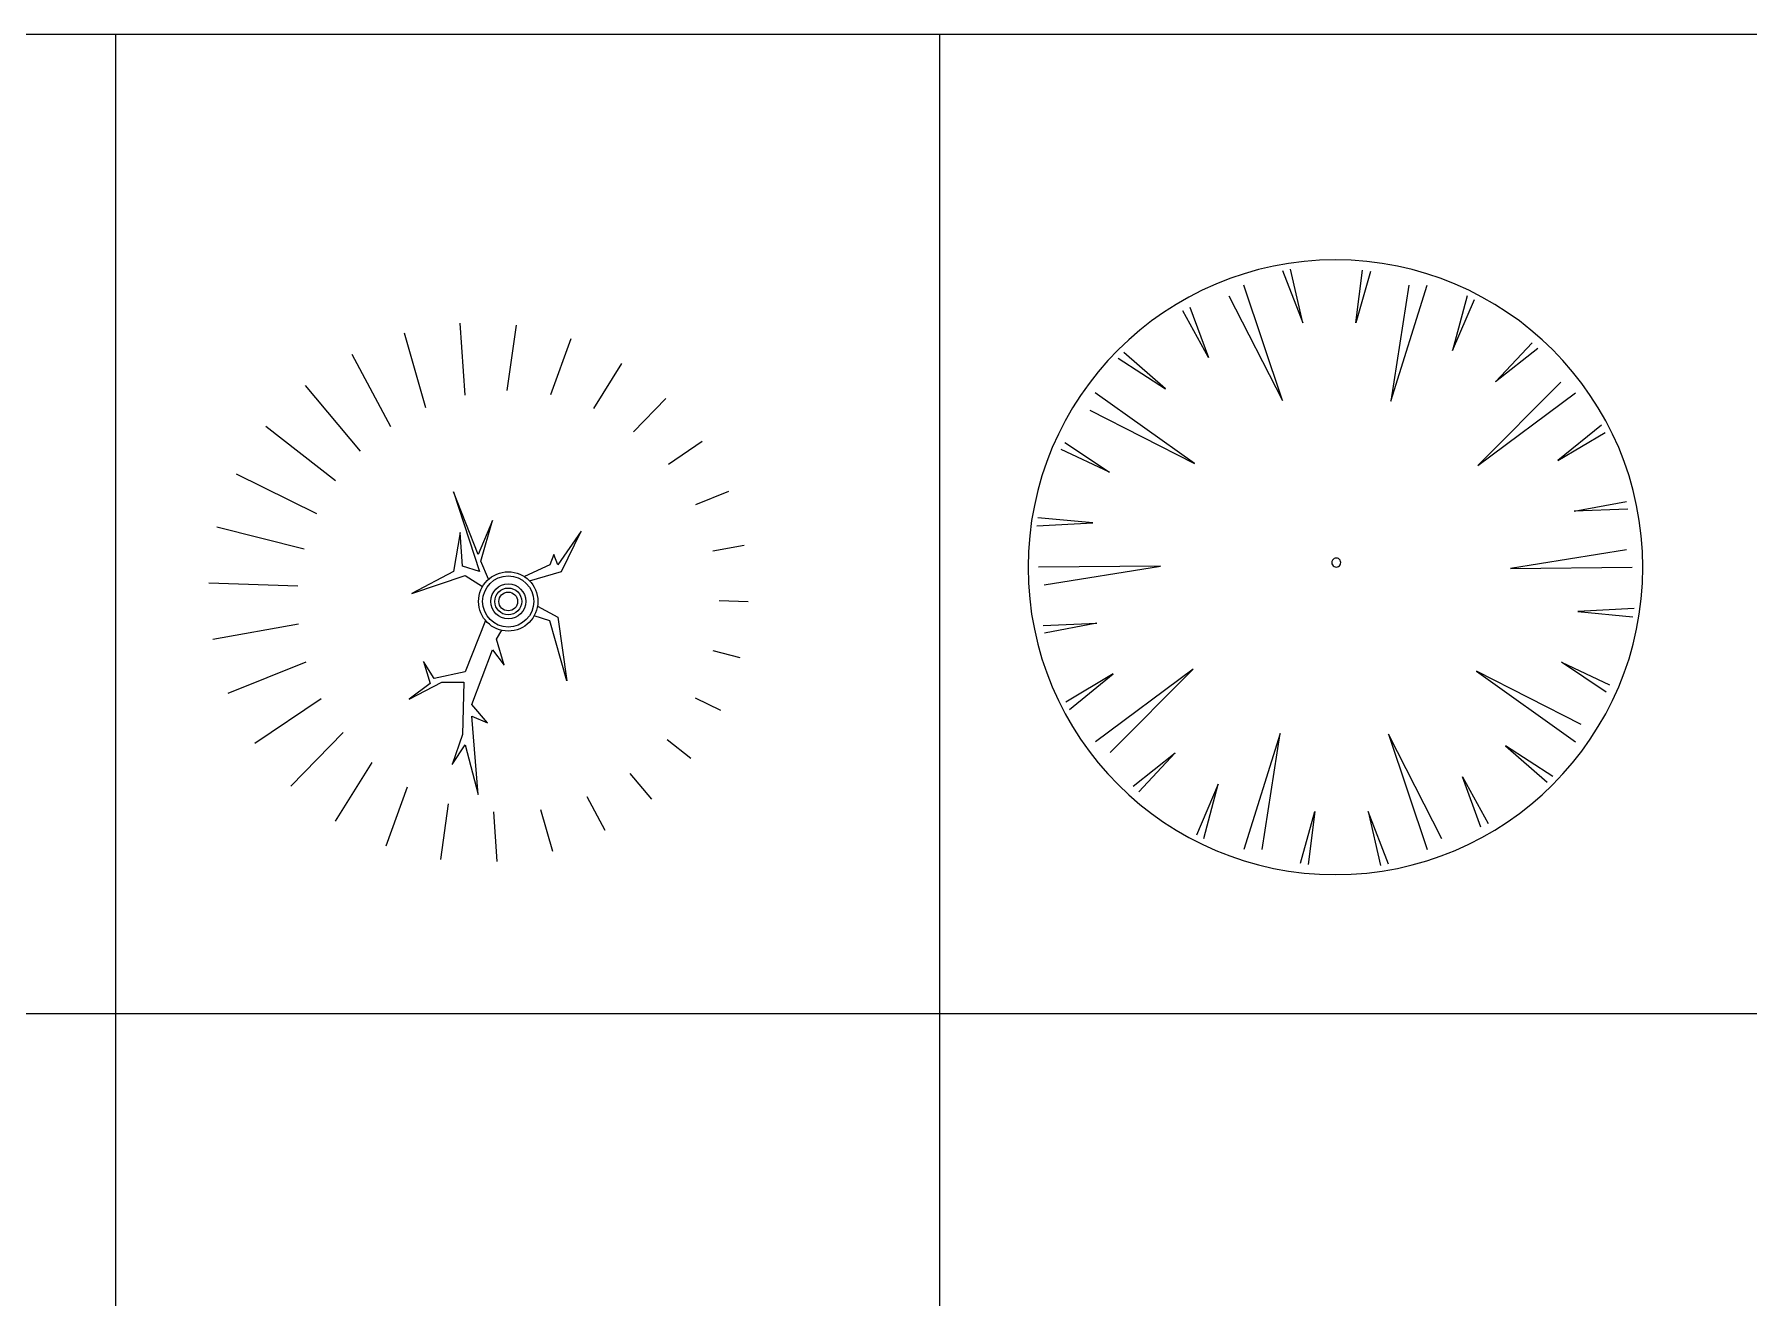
# Model space of a CAD drawing. Header units: millimetres. Extents: x -4017 to 59953, y -688 to 66564.
# Drawn here: x 26589 to 30828, y 44771 to 47895 of the extents above; entities that cross this region are included whole.
import ezdxf

# ---------------------------------------------------------------- set-up
doc = ezdxf.new("R2010")
doc.units = ezdxf.units.MM
doc.layers.add('www.cad-blocks.net', color=7, linetype='Continuous')

# ---------------------------------------------------------------- blocks, each defined once
blk = doc.blocks.new('A$C516926BB')
for p, q in [((0, 38.5194), (62.4121, 38.5194)), ((29.249, 38.5194), (29.249, 0)), ((31.2861, 38.5194), (31.2861, 0)), ((0, 36.0983), (62.4121, 36.0983))]:
    blk.add_line(p, q)
blk = doc.blocks.new('A$C093E2F1C')
at = {"color": 0}
for p, q in [((0.6203, 1.3308), (0.6327, 1.1529)), ((0.7597, 1.3258), (0.7369, 1.1641)), ((0.483, 1.3066), (0.5357, 1.1223)), ((0.8949, 1.2921), (0.8445, 1.1535)), ((0.3537, 1.2544), (0.4489, 1.0751)), ((1.0202, 1.2309), (0.9507, 1.1197)), ((0.238, 1.1765), (0.3743, 1.014)), ((1.1301, 1.145), (1.0499, 1.0621)), ((0.1411, 1.0762), (0.3132, 0.9417)), ((1.2197, 1.0381), (1.1361, 0.9818)), ((0.0672, 0.958), (0.2666, 0.8606)), ((0.6662, 0.7588), (0.605, 0.9135)), ((0.605, 0.9135), (0.6694, 0.7169)), ((1.2851, 0.915), (1.2033, 0.882)), ((0.0195, 0.827), (0.2355, 0.773)), ((0.6211, 0.8136), (0.605, 0.7169)), ((0.6275, 0.7298), (0.6211, 0.8136)), ((0.7016, 0.8426), (0.6662, 0.7588)), ((0.6726, 0.7427), (0.7016, 0.8426)), ((0.9205, 0.8168), (0.8626, 0.7331)), ((0.8722, 0.7169), (0.9205, 0.8168)), ((1.3235, 0.7809), (1.2464, 0.7674)), ((0.6694, 0.7169), (0.6275, 0.7298)), ((0.6918, 0.6978), (0.6726, 0.7427)), ((0.8432, 0.7331), (0.7801, 0.7043)), ((0.8529, 0.7588), (0.8432, 0.7331)), ((0.8626, 0.7331), (0.8529, 0.7588)), ((0, 0.6889), (0.2204, 0.6811)), ((0.605, 0.7169), (0.502, 0.6622)), ((0.502, 0.6622), (0.634, 0.7073)), ((0.634, 0.7073), (0.6768, 0.6796)), ((0.793, 0.6936), (0.8722, 0.7169)), ((1.3331, 0.6418), (1.2615, 0.6444)), ((0.684, 0.5959), (0.634, 0.4688)), ((0.8432, 0.5945), (0.8046, 0.6074)), ((0.8125, 0.6308), (0.8626, 0.6042)), ((0.8851, 0.4463), (0.8432, 0.5945)), ((0.8626, 0.6042), (0.8851, 0.4463)), ((0.0097, 0.5498), (0.2219, 0.5872)), ((0.7112, 0.5494), (0.7241, 0.5719)), ((0.6501, 0.3882), (0.7016, 0.5236)), ((0.7016, 0.5236), (0.7305, 0.4849)), ((0.7305, 0.4849), (0.7112, 0.5494)), ((1.3137, 0.5038), (1.2469, 0.5204)), ((0.048, 0.4158), (0.2408, 0.4936)), ((0.5567, 0.4527), (0.5309, 0.4946)), ((0.5309, 0.4946), (0.547, 0.4398)), ((0.634, 0.4688), (0.5567, 0.4527)), ((0.4955, 0.4011), (0.576, 0.443)), ((0.547, 0.4398), (0.4955, 0.4011)), ((0.576, 0.443), (0.6307, 0.443)), ((0.6307, 0.443), (0.6275, 0.3141)), ((0.1135, 0.2926), (0.2774, 0.4031)), ((0.6887, 0.3431), (0.6501, 0.3882)), ((1.2659, 0.3728), (1.2032, 0.4034)), ((0.6662, 0.1659), (0.6501, 0.3592)), ((0.6501, 0.3592), (0.6887, 0.3431)), ((0.203, 0.1858), (0.3318, 0.319)), ((0.6275, 0.3141), (0.6018, 0.24)), ((1.192, 0.2545), (1.1333, 0.3005)), ((0.6018, 0.24), (0.634, 0.2883)), ((0.634, 0.2883), (0.6662, 0.1659)), ((0.3129, 0.0999), (0.4036, 0.2449)), ((1.0951, 0.1543), (1.0419, 0.2177)), ((0.4382, 0.0387), (0.4914, 0.1848)), ((0.5735, 0.0049), (0.5929, 0.1428)), ((0.8502, 0.0242), (0.8205, 0.1278)), ((0.9795, 0.0763), (0.9353, 0.1595)), ((0.7128, 0), (0.7043, 0.1228))]:
    blk.add_line(p, q, dxfattribs=at)
for major_axis, start_param, end_param in [((0.0518, 0.0518), 5.497787, 11.780972), ((0.0447, 0.0447), 5.497787, 11.780972), ((-0.0306, 0.0306), 3.926991, 10.210176), ((-0.0235, 0.0235), 3.926991, 10.210176), ((-0.0164, 0.0164), 3.926991, 10.210176)]:
    blk.add_ellipse((0.7402, 0.6428), major_axis=major_axis, ratio=1, start_param=start_param, end_param=end_param, dxfattribs=at)
blk = doc.blocks.new('A$C083A1286')
at = {"color": 0}
for p, q in [((0.6289, 1.494), (0.679, 1.364)), ((0.679, 1.364), (0.6488, 1.4973)), ((0.8107, 1.364), (0.8272, 1.4946)), ((0.8467, 1.4915), (0.8107, 1.364)), ((0.6291, 1.1725), (0.5332, 1.4577)), ((0.9415, 1.4578), (0.8966, 1.1706)), ((0.8966, 1.1706), (0.9866, 1.4578)), ((0.4002, 1.4028), (0.4459, 1.2784)), ((0.4967, 1.4312), (0.6291, 1.1725)), ((1.0854, 1.4308), (1.0495, 1.2962)), ((1.0495, 1.2962), (1.1034, 1.4219)), ((0.4459, 1.2784), (0.3826, 1.3938)), ((1.156, 1.2188), (1.2462, 1.3147)), ((0.2225, 1.2768), (0.3394, 1.2011)), ((0.3394, 1.2011), (0.2366, 1.2912)), ((1.2602, 1.3008), (1.156, 1.2188)), ((0.4116, 1.0169), (0.1663, 1.1912)), ((1.317, 1.2178), (1.1119, 1.0119)), ((1.1119, 1.0119), (1.3535, 1.1913)), ((0.1524, 1.1483), (0.4116, 1.0169)), ((1.4176, 1.1114), (1.3094, 1.0236)), ((0.091, 1.0686), (0.2012, 0.9949)), ((1.3094, 1.0236), (1.4269, 1.0936)), ((0.2012, 0.9949), (0.0821, 1.0509)), ((1.3501, 0.8984), (1.4794, 0.923)), ((1.4825, 0.9035), (1.3501, 0.8984)), ((0.0213, 0.8622), (0.1605, 0.8696)), ((0.1605, 0.8696), (0.0243, 0.8821)), ((0.3271, 0.7631), (0.0262, 0.7599)), ((0.0402, 0.717), (0.3271, 0.7631)), ((1.4797, 0.8029), (1.1928, 0.7569)), ((1.1928, 0.7569), (1.4937, 0.76)), ((1.4986, 0.6578), (1.3594, 0.6503)), ((1.3594, 0.6503), (1.4956, 0.6378)), ((0.0374, 0.6164), (0.1698, 0.6215)), ((0.1698, 0.6215), (0.0405, 0.5969)), ((1.4289, 0.4514), (1.3187, 0.525)), ((1.3187, 0.525), (1.4378, 0.469)), ((0.2105, 0.4963), (0.093, 0.4263)), ((0.1023, 0.4085), (0.2105, 0.4963)), ((0.408, 0.5081), (0.1664, 0.3286)), ((0.2029, 0.3021), (0.408, 0.5081)), ((1.3675, 0.3716), (1.1083, 0.503)), ((1.1083, 0.503), (1.3536, 0.3288)), ((0.6233, 0.3493), (0.5333, 0.0621)), ((0.5784, 0.0621), (0.6233, 0.3493)), ((1.0232, 0.0887), (0.8908, 0.3474)), ((0.8908, 0.3474), (0.9867, 0.0622)), ((0.2597, 0.2191), (0.3639, 0.3011)), ((0.3639, 0.3011), (0.2737, 0.2052)), ((1.2974, 0.2431), (1.1805, 0.3188)), ((1.1805, 0.3188), (1.2833, 0.2287)), ((0.4704, 0.2237), (0.4165, 0.098)), ((0.4345, 0.0891), (0.4704, 0.2237)), ((1.1197, 0.1171), (1.074, 0.2415)), ((1.074, 0.2415), (1.1373, 0.1261)), ((0.6732, 0.0284), (0.7092, 0.1559)), ((0.7092, 0.1559), (0.6927, 0.0253)), ((0.891, 0.0259), (0.8409, 0.1559)), ((0.8409, 0.1559), (0.8711, 0.0226))]:
    blk.add_line(p, q, dxfattribs=at)
for centre, major_axis, start_param, end_param in [((0.76, 0.76), (-0.7599, 0), 3.141594, 9.424779), ((0.762, 0.7716), (0.00793, 0.00793), 5.497787, 8.63938), ((0.762, 0.7716), (-0.00793, 0.00793), 0.785398, 3.926991)]:
    blk.add_ellipse(centre, major_axis=major_axis, ratio=1, start_param=start_param, end_param=end_param, dxfattribs=at)

msp = doc.modelspace()

# ---------------------------------------------------------------- block references
at = {"xscale": 1000, "yscale": 1000, "zscale": 1000}
for name, p in [('A$C083A1286', (29046.1, 45817.2)), ('A$C093E2F1C', (27020.7, 45849.9))]:
    msp.add_blockref(name, p, dxfattribs=at)
at = {"layer": 'www.cad-blocks.net', "color": 155, "true_color": 0x546d8e, "xscale": 1000, "yscale": 1000, "zscale": 1000}
msp.add_blockref('A$C516926BB', (-2458.7, 9375.6), dxfattribs=at)

doc.saveas('drawing.dxf')
